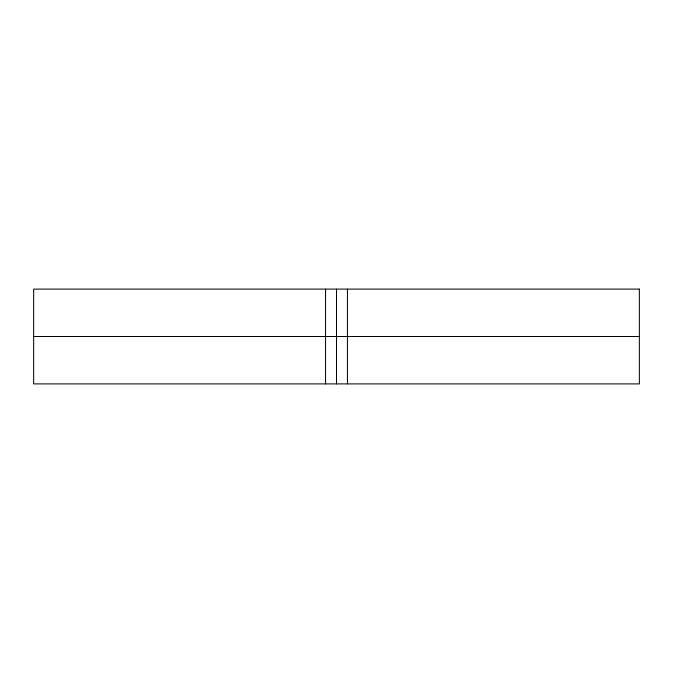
<?xml version="1.0" encoding="UTF-8"?>
<svg xmlns="http://www.w3.org/2000/svg" width="673" height="673" viewBox="0 0 673 673"><rect width="100%" height="100%" fill="white"/><g stroke="black" fill="none" stroke-linecap="round" stroke-linejoin="round"><path stroke-width="1.01" d="M33.65 336.5L639.35 336.5M347.445 289.104L347.445 383.896M336.5 289.104L336.5 383.896M325.555 289.104L325.555 383.896M639.35 289.104L33.65 289.104L33.65 383.896L639.35 383.896L639.35 289.104"/></g></svg>
